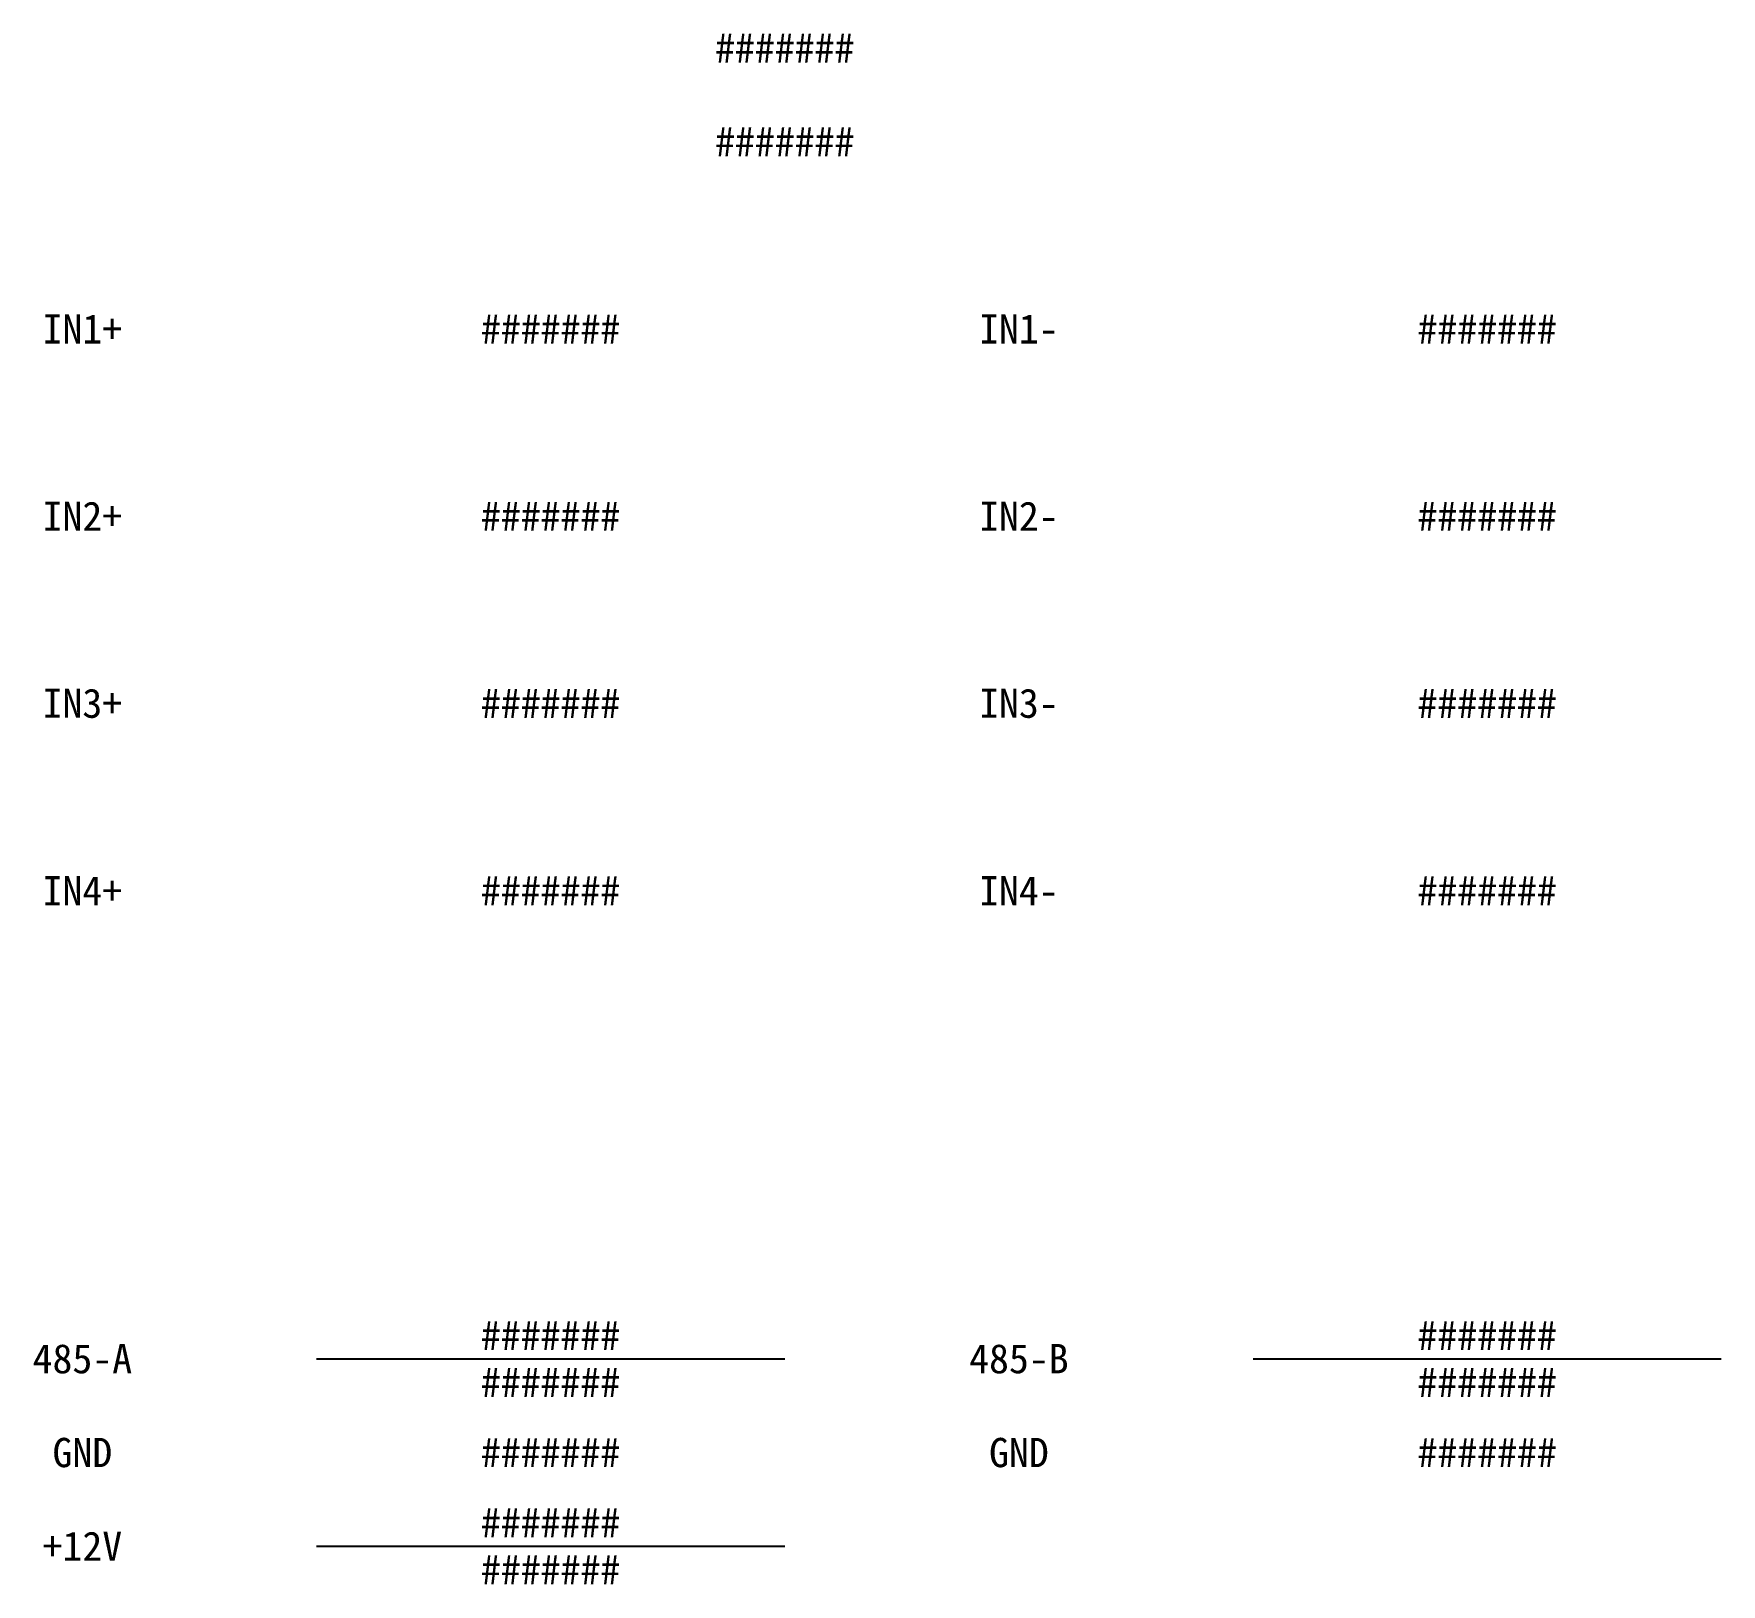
# Model space of a CAD drawing. Header units: millimetres. Extents: x 350 to 495, y 589 to 722.
import ezdxf
from ezdxf.enums import TextEntityAlignment as Align

# ---------------------------------------------------------------- set-up
doc = ezdxf.new("R2010")
doc.units = ezdxf.units.MM
doc.styles.get("Standard").update_dxf_attribs({"font": ''})
doc.styles.get('Standard').set_extended_font_data('SimSun')

# ---------------------------------------------------------------- blocks, each defined once
blk = doc.blocks.new('继电器采集模块—防灾异物—配线端子')
at = {"color": 0}
for p, q in [((48, 20), (88, 20)), ((128, 20), (168, 20)), ((48, 4), (88, 4))]:
    blk.add_line(p, q, dxfattribs=at)
for s, p in [('#######', (88, 132)), ('#######', (88, 124)), ('IN1+', (28, 108)), ('#######', (68, 108)), ('IN1-', (108, 108)), ('#######', (148, 108)), ('IN2+', (28, 92)), ('#######', (68, 92)), ('IN2-', (108, 92)), ('#######', (148, 92)), ('IN3+', (28, 76)), ('#######', (68, 76)), ('IN3-', (108, 76)), ('#######', (148, 76)), ('IN4+', (28, 60)), ('#######', (68, 60)), ('IN4-', (108, 60)), ('#######', (148, 60)), ('#######', (68, 22)), ('#######', (148, 22)), ('485-A', (28, 20)), ('485-B', (108, 20)), ('#######', (68, 18)), ('#######', (148, 18)), ('GND', (28, 12)), ('#######', (68, 12)), ('GND', (108, 12)), ('#######', (148, 12)), ('#######', (68, 6)), ('+12V', (28, 4)), ('#######', (68, 2))]:
    blk.add_text(s, height=2.5, dxfattribs=at).set_placement(p, align=Align.MIDDLE)

msp = doc.modelspace()

# ---------------------------------------------------------------- block references
at = {"color": 3}
msp.add_blockref('继电器采集模块—防灾异物—配线端子', (326.51, 588.48), dxfattribs=at)

doc.saveas('drawing.dxf')
